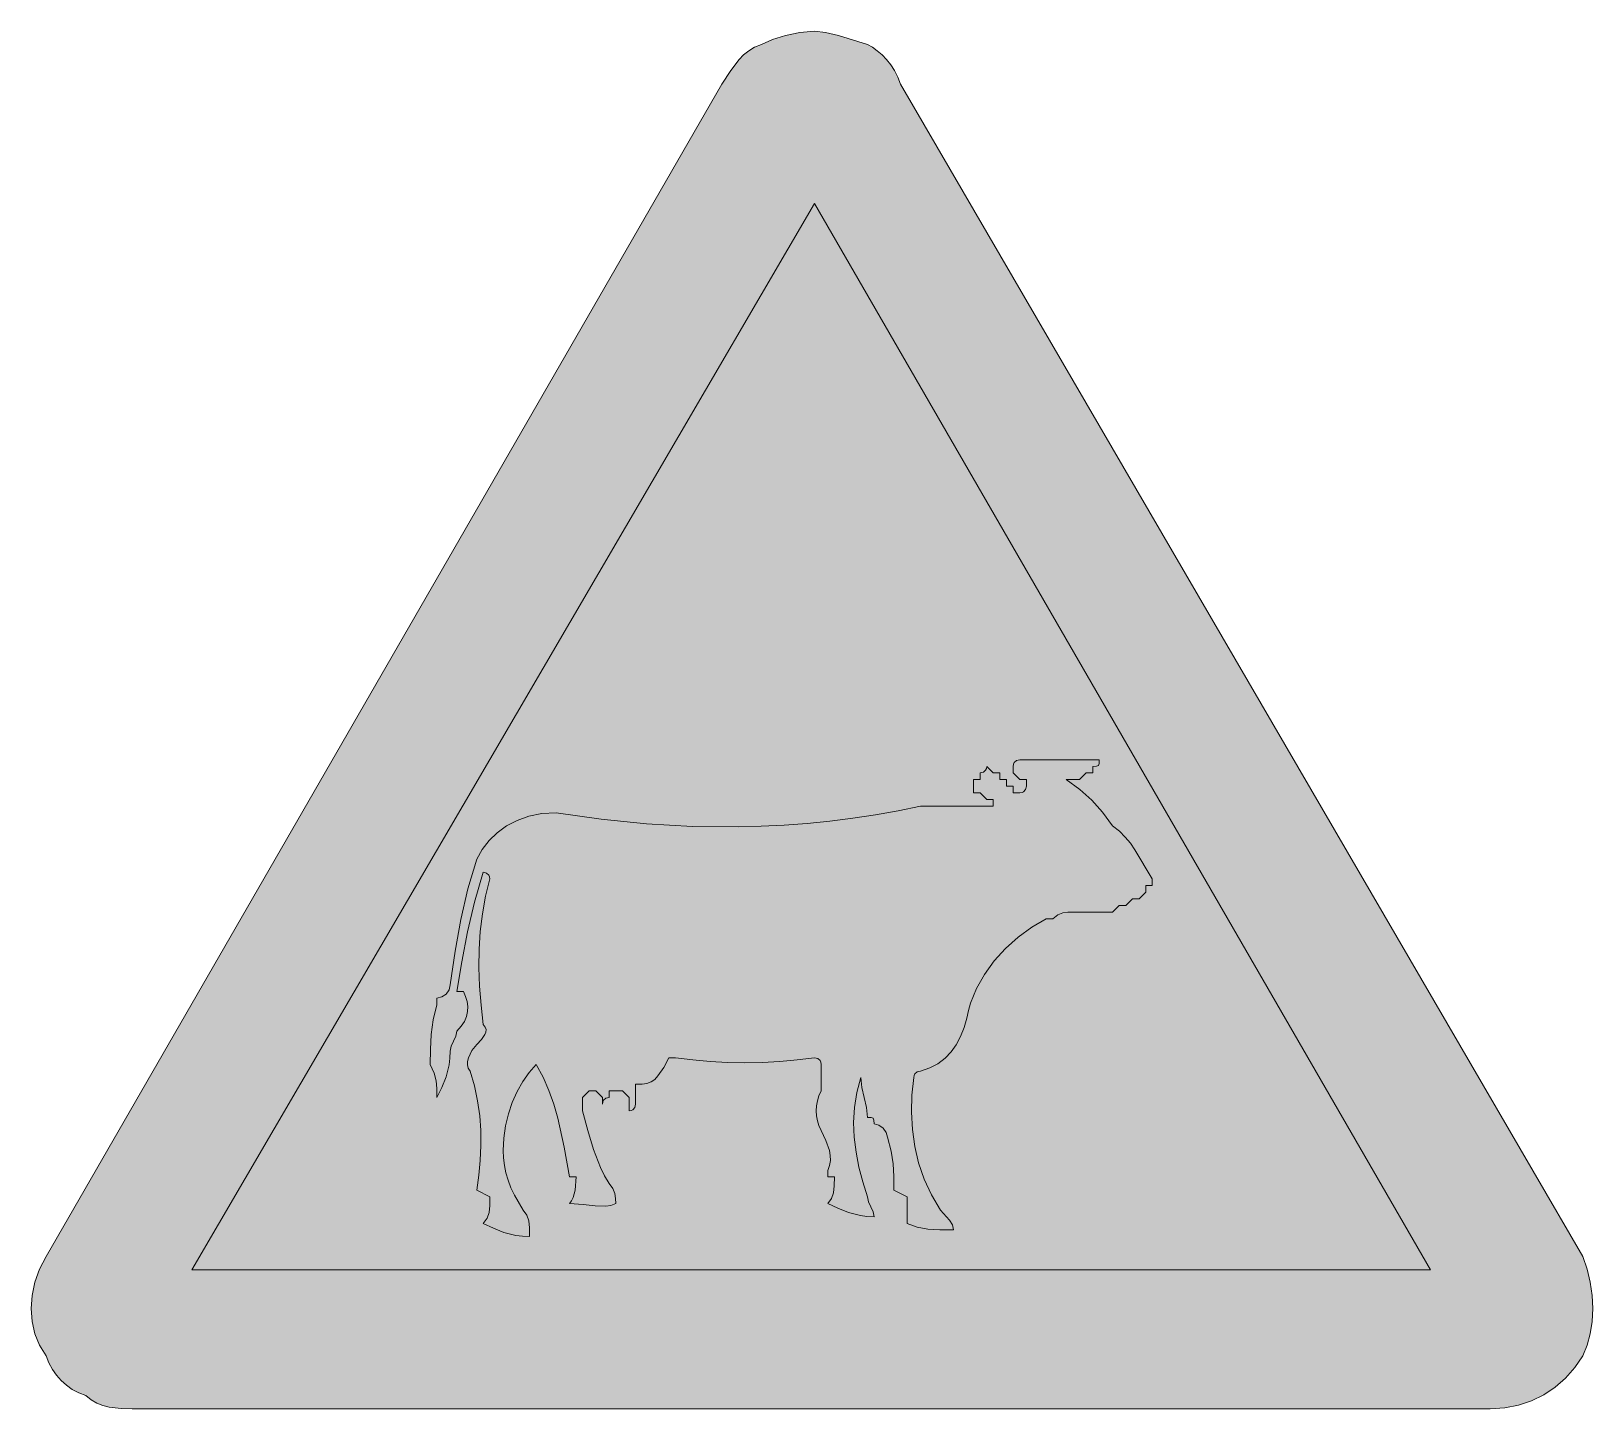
# Model space of a CAD drawing. Header units: metres. Extents: x 142 to 424, y 11 to 261.
import ezdxf

# ---------------------------------------------------------------- set-up
doc = ezdxf.new("R2010")
doc.units = ezdxf.units.M
for name, color, linetype, true_color in [('FILL_BLACK_000000', 7, 'Continuous', 0x000000), ('FILL_RED_FF0000', 7, 'Continuous', 0xff0000), ('FILL_WHITE_FFFFFF', 7, 'Continuous', 0xffffff)]:
    doc.layers.add(name, color=color, linetype=linetype, true_color=true_color)

msp = doc.modelspace()

# ---------------------------------------------------------------- hatches: boundary and pattern name
at = {"layer": 'FILL_BLACK_000000', "true_color": 0x000000}
h = msp.add_hatch(color=7, dxfattribs=at)
h.dxf.hatch_style = 1
h.paths.add_polyline_path([(243.87, 68.88), (242.67, 68.88), (241.47, 67.68), (241.47, 66.48), (241.47, 65.28), (242.39, 61.7), (243.42, 58.23), (244.68, 54.99), (245.42, 53.48), (246.27, 52.08), (246.96, 51.18), (247.32, 50.28), (247.45, 49.38), (247.47, 48.48), (246.57, 48.14), (245.65, 47.97), (243.72, 48.03), (241.56, 48.31), (239.07, 48.48), (239.47, 48.98), (239.76, 49.57), (240.12, 50.88), (240.27, 53.28), (239.07, 53.28), (238.13, 58.66), (236.97, 63.93), (236.23, 66.49), (235.36, 68.97), (234.31, 71.38), (233.07, 73.68), (231.78, 72.22), (230.61, 70.57), (229.59, 68.74), (228.72, 66.78), (228.02, 64.7), (227.5, 62.54), (227.18, 60.33), (227.07, 58.08), (227.13, 56.73), (227.29, 55.38), (227.58, 54.03), (227.97, 52.68), (228.48, 51.33), (229.1, 49.98), (230.67, 47.28), (231.36, 46.36), (231.72, 45.33), (231.85, 44.07), (231.87, 42.48), (230.57, 42.53), (229.38, 42.69), (227.22, 43.23), (225.29, 44), (223.47, 44.88), (224.16, 45.8), (224.52, 46.83), (224.65, 48.09), (224.67, 49.68), (222.27, 50.88), (222.66, 53.58), (222.93, 56.28), (223.05, 58.98), (223.02, 61.68), (222.82, 64.38), (222.44, 67.08), (221.86, 69.78), (221.07, 72.48), (220.73, 72.98), (220.58, 73.57), (220.61, 74.21), (220.77, 74.88), (221.41, 76.19), (222.27, 77.28), (223.13, 78.18), (223.77, 79.08), (223.93, 79.53), (223.96, 79.98), (223.81, 80.43), (223.47, 80.88), (223.08, 84.43), (222.81, 87.87), (222.69, 91.24), (222.72, 94.53), (222.92, 97.77), (223.3, 100.96), (223.88, 104.13), (224.67, 107.28), (224.62, 107.68), (224.48, 107.97), (224.07, 108.33), (223.47, 108.48), (221.88, 103.08), (220.62, 97.68), (219.59, 92.28), (218.67, 86.88), (219.87, 86.88), (220.26, 85.98), (220.53, 85.08), (220.65, 84.18), (220.62, 83.28), (220.42, 82.38), (220.04, 81.48), (219.46, 80.58), (218.67, 79.68), (218.48, 78.78), (218.07, 77.88), (217.66, 76.98), (217.47, 76.08), (217.42, 74.78), (217.26, 73.59), (216.72, 71.43), (215.95, 69.5), (215.07, 67.68), (215.05, 69.29), (214.92, 70.68), (214.56, 72.07), (213.87, 73.68), (213.89, 76.38), (214.02, 79.08), (214.38, 81.78), (215.07, 84.48), (215.07, 85.68), (215.95, 85.89), (216.72, 86.43), (217.26, 87.2), (217.47, 88.08), (218.39, 94.17), (219.42, 99.93), (220.68, 105.46), (222.27, 110.88), (223.28, 112.62), (224.52, 114.22), (225.98, 115.65), (227.67, 116.88), (229.58, 117.89), (231.72, 118.64), (234.08, 119.12), (236.67, 119.28), (244.82, 118.1), (253.06, 117.27), (261.35, 116.81), (269.67, 116.73), (273.83, 116.84), (277.99, 117.04), (282.14, 117.35), (286.28, 117.76), (290.41, 118.28), (294.52, 118.9), (298.61, 119.64), (302.67, 120.48), (308.67, 120.48), (313.47, 120.48), (314.67, 120.48), (315.87, 120.48), (315.87, 121.68), (314.67, 121.68), (313.47, 122.88), (312.27, 122.88), (312.27, 124.08), (312.27, 125.28), (313.47, 125.28), (313.47, 126.48), (314.07, 126.63), (314.48, 126.99), (314.62, 127.28), (314.67, 127.68), (315.87, 126.48), (317.07, 126.48), (317.07, 125.28), (318.27, 125.28), (318.27, 124.08), (319.47, 124.08), (319.47, 122.88), (320.67, 122.88), (321.07, 122.93), (321.36, 123.07), (321.72, 123.48), (321.87, 124.08), (321.87, 125.28), (320.67, 125.28), (319.47, 126.48), (319.47, 127.68), (319.52, 128.08), (319.66, 128.37), (320.07, 128.73), (320.67, 128.88), (321.87, 128.88), (324.27, 128.88), (325.47, 128.88), (326.67, 128.88), (331.47, 128.88), (332.67, 128.88), (333.87, 128.88), (335.07, 128.88), (335.05, 128.19), (334.92, 127.83), (334.56, 127.7), (333.87, 127.68), (333.87, 126.48), (332.67, 126.48), (331.47, 125.28), (330.27, 125.28), (329.07, 125.28), (331.56, 123.46), (333.72, 121.53), (335.65, 119.37), (337.47, 116.88), (338.71, 115.93), (339.78, 114.87), (340.7, 113.74), (341.52, 112.53), (344.67, 107.28), (344.67, 106.08), (343.47, 106.08), (343.47, 104.88), (342.27, 103.68), (341.07, 103.68), (339.87, 102.48), (338.67, 102.48), (337.47, 101.28), (335.07, 101.28), (330.27, 101.28), (329.37, 101.26), (328.47, 101.13), (327.57, 100.77), (326.67, 100.08), (325.47, 100.08), (322.83, 98.57), (320.35, 96.76), (318.07, 94.7), (316.02, 92.43), (314.26, 89.99), (312.81, 87.42), (311.74, 84.77), (311.35, 83.43), (311.07, 82.08), (310.56, 80.34), (309.93, 78.72), (309.15, 77.25), (308.22, 75.93), (307.12, 74.78), (305.84, 73.81), (304.36, 73.04), (302.67, 72.48), (302.07, 72.33), (301.66, 71.97), (301.52, 71.68), (301.47, 71.28), (301.13, 68.13), (301.04, 65), (301.2, 61.89), (301.62, 58.83), (302.33, 55.82), (303.33, 52.89), (304.64, 50.03), (306.27, 47.28), (307.92, 45.48), (308.46, 44.58), (308.67, 43.68), (306.18, 43.7), (304.02, 43.83), (302.09, 44.19), (300.27, 44.88), (300.27, 49.68), (297.87, 50.88), (297.85, 53.39), (297.72, 55.68), (297.36, 57.97), (296.67, 60.48), (296.46, 61.36), (295.92, 62.13), (295.15, 62.67), (294.27, 62.88), (294.25, 63.57), (294.12, 63.93), (293.76, 64.06), (293.07, 64.08), (292.88, 65.88), (292.47, 67.68), (292.06, 69.48), (291.87, 71.28), (291.13, 68.58), (290.71, 65.88), (290.56, 63.18), (290.67, 60.48), (291, 57.78), (291.53, 55.08), (292.23, 52.38), (293.07, 49.68), (293.26, 48.78), (293.67, 47.88), (294.08, 46.98), (294.27, 46.08), (292.97, 46.13), (291.78, 46.29), (289.62, 46.83), (287.69, 47.6), (285.87, 48.48), (286.56, 49.4), (286.92, 50.43), (287.05, 51.69), (287.07, 53.28), (285.87, 53.28), (285.87, 54.48), (286.21, 55.38), (286.36, 56.28), (286.33, 57.18), (286.17, 58.08), (285.53, 59.88), (284.67, 61.68), (284.28, 62.58), (284, 63.48), (283.83, 64.38), (283.77, 65.28), (283.83, 66.18), (284, 67.08), (284.28, 67.98), (284.67, 68.88), (284.67, 73.68), (284.62, 74.08), (284.48, 74.37), (284.07, 74.73), (283.47, 74.88), (280.32, 74.49), (277.17, 74.2), (274.02, 74.04), (270.87, 73.98), (267.72, 74.04), (264.57, 74.2), (261.42, 74.49), (258.27, 74.88), (257.07, 74.88), (256.15, 73.12), (255.12, 71.58), (254.53, 70.97), (253.86, 70.49), (253.12, 70.19), (252.27, 70.08), (251.07, 70.08), (251.07, 68.88), (251.07, 67.68), (251.07, 66.48), (250.92, 65.88), (250.56, 65.47), (250.27, 65.33), (249.87, 65.28), (249.87, 66.48), (249.87, 67.68), (248.67, 68.88), (247.47, 68.88), (246.27, 68.88), (246.27, 67.68), (245.67, 67.53), (245.26, 67.17), (245.12, 66.88), (245.07, 66.48), (245.07, 67.68), (243.87, 68.88)])
at = {"layer": 'FILL_RED_FF0000', "true_color": 0xff0000}
h = msp.add_hatch(color=7, dxfattribs=at)
h.dxf.hatch_style = 1
h.paths.add_polyline_path([(423.46, 36.58), (424.02, 34.21), (424.36, 31.81), (424.47, 29.43), (424.36, 27.1), (424.02, 24.87), (423.46, 22.79), (422.67, 20.88), (421.21, 18.74), (419.54, 16.85), (417.67, 15.21), (415.62, 13.83), (413.4, 12.74), (411.03, 11.94), (408.51, 11.45), (405.87, 11.28), (159.87, 11.28), (157.88, 11.32), (155.67, 11.58), (154.55, 11.87), (153.46, 12.29), (152.42, 12.89), (151.47, 13.68), (150.18, 14.19), (149, 14.8), (147.93, 15.54), (146.97, 16.38), (146.13, 17.34), (145.4, 18.4), (144.78, 19.59), (144.27, 20.88), (143.09, 22.79), (142.25, 24.87), (141.74, 27.1), (141.57, 29.43), (141.74, 31.81), (142.25, 34.21), (143.09, 36.58), (144.27, 38.88), (266.67, 251.28), (268.3, 253.75), (269.82, 255.78), (270.64, 256.62), (271.56, 257.35), (272.63, 257.97), (273.87, 258.48), (275.88, 259.36), (278.22, 260.13), (280.79, 260.67), (283.47, 260.88), (285.48, 260.67), (287.82, 260.13), (293.07, 258.48), (293.97, 257.97), (294.85, 257.35), (295.71, 256.62), (296.52, 255.78), (297.28, 254.82), (297.96, 253.75), (298.57, 252.57), (299.07, 251.28), (422.67, 38.88), (423.46, 36.58)])
at = {"layer": 'FILL_WHITE_FFFFFF', "true_color": 0xffffff}
h = msp.add_hatch(color=7, dxfattribs=at)
h.dxf.hatch_style = 1
h.paths.add_polyline_path([(283.47, 229.68), (395.07, 36.48), (170.67, 36.48), (283.47, 229.68)])

# ---------------------------------------------------------------- linework, layer by layer
at = {"layer": 'FILL_BLACK_000000', "lineweight": 0, "true_color": 0x000000}
msp.add_lwpolyline([(243.87, 68.88), (242.67, 68.88), (241.47, 67.68), (241.47, 66.48), (241.47, 65.28), (242.39, 61.7), (243.42, 58.23), (244.68, 54.99), (245.42, 53.48), (246.27, 52.08), (246.96, 51.18), (247.32, 50.28), (247.45, 49.38), (247.47, 48.48), (246.57, 48.14), (245.65, 47.97), (243.72, 48.03), (241.56, 48.31), (239.07, 48.48), (239.47, 48.98), (239.76, 49.57), (240.12, 50.88), (240.27, 53.28), (239.07, 53.28), (238.13, 58.66), (236.97, 63.93), (236.23, 66.49), (235.36, 68.97), (234.31, 71.38), (233.07, 73.68), (231.78, 72.22), (230.61, 70.57), (229.59, 68.74), (228.72, 66.78), (228.02, 64.7), (227.5, 62.54), (227.18, 60.33), (227.07, 58.08), (227.13, 56.73), (227.29, 55.38), (227.58, 54.03), (227.97, 52.68), (228.48, 51.33), (229.1, 49.98), (230.67, 47.28), (231.36, 46.36), (231.72, 45.33), (231.85, 44.07), (231.87, 42.48), (230.57, 42.53), (229.38, 42.69), (227.22, 43.23), (225.29, 44), (223.47, 44.88), (224.16, 45.8), (224.52, 46.83), (224.65, 48.09), (224.67, 49.68), (222.27, 50.88), (222.66, 53.58), (222.93, 56.28), (223.05, 58.98), (223.02, 61.68), (222.82, 64.38), (222.44, 67.08), (221.86, 69.78), (221.07, 72.48), (220.73, 72.98), (220.58, 73.57), (220.61, 74.21), (220.77, 74.88), (221.41, 76.19), (222.27, 77.28), (223.13, 78.18), (223.77, 79.08), (223.93, 79.53), (223.96, 79.98), (223.81, 80.43), (223.47, 80.88), (223.08, 84.43), (222.81, 87.87), (222.69, 91.24), (222.72, 94.53), (222.92, 97.77), (223.3, 100.96), (223.88, 104.13), (224.67, 107.28), (224.62, 107.68), (224.48, 107.97), (224.07, 108.33), (223.47, 108.48), (221.88, 103.08), (220.62, 97.68), (219.59, 92.28), (218.67, 86.88), (219.87, 86.88), (220.26, 85.98), (220.53, 85.08), (220.65, 84.18), (220.62, 83.28), (220.42, 82.38), (220.04, 81.48), (219.46, 80.58), (218.67, 79.68), (218.48, 78.78), (218.07, 77.88), (217.66, 76.98), (217.47, 76.08), (217.42, 74.78), (217.26, 73.59), (216.72, 71.43), (215.95, 69.5), (215.07, 67.68), (215.05, 69.29), (214.92, 70.68), (214.56, 72.07), (213.87, 73.68), (213.89, 76.38), (214.02, 79.08), (214.38, 81.78), (215.07, 84.48), (215.07, 85.68), (215.95, 85.89), (216.72, 86.43), (217.26, 87.2), (217.47, 88.08), (218.39, 94.17), (219.42, 99.93), (220.68, 105.46), (222.27, 110.88), (223.28, 112.62), (224.52, 114.22), (225.98, 115.65), (227.67, 116.88), (229.58, 117.89), (231.72, 118.64), (234.08, 119.12), (236.67, 119.28), (244.82, 118.1), (253.06, 117.27), (261.35, 116.81), (269.67, 116.73), (273.83, 116.84), (277.99, 117.04), (282.14, 117.35), (286.28, 117.76), (290.41, 118.28), (294.52, 118.9), (298.61, 119.64), (302.67, 120.48), (308.67, 120.48), (313.47, 120.48), (314.67, 120.48), (315.87, 120.48), (315.87, 121.68), (314.67, 121.68), (313.47, 122.88), (312.27, 122.88), (312.27, 124.08), (312.27, 125.28), (313.47, 125.28), (313.47, 126.48), (314.07, 126.63), (314.48, 126.99), (314.62, 127.28), (314.67, 127.68), (315.87, 126.48), (317.07, 126.48), (317.07, 125.28), (318.27, 125.28), (318.27, 124.08), (319.47, 124.08), (319.47, 122.88), (320.67, 122.88), (321.07, 122.93), (321.36, 123.07), (321.72, 123.48), (321.87, 124.08), (321.87, 125.28), (320.67, 125.28), (319.47, 126.48), (319.47, 127.68), (319.52, 128.08), (319.66, 128.37), (320.07, 128.73), (320.67, 128.88), (321.87, 128.88), (324.27, 128.88), (325.47, 128.88), (326.67, 128.88), (331.47, 128.88), (332.67, 128.88), (333.87, 128.88), (335.07, 128.88), (335.05, 128.19), (334.92, 127.83), (334.56, 127.7), (333.87, 127.68), (333.87, 126.48), (332.67, 126.48), (331.47, 125.28), (330.27, 125.28), (329.07, 125.28), (331.56, 123.46), (333.72, 121.53), (335.65, 119.37), (337.47, 116.88), (338.71, 115.93), (339.78, 114.87), (340.7, 113.74), (341.52, 112.53), (344.67, 107.28), (344.67, 106.08), (343.47, 106.08), (343.47, 104.88), (342.27, 103.68), (341.07, 103.68), (339.87, 102.48), (338.67, 102.48), (337.47, 101.28), (335.07, 101.28), (330.27, 101.28), (329.37, 101.26), (328.47, 101.13), (327.57, 100.77), (326.67, 100.08), (325.47, 100.08), (322.83, 98.57), (320.35, 96.76), (318.07, 94.7), (316.02, 92.43), (314.26, 89.99), (312.81, 87.42), (311.74, 84.77), (311.35, 83.43), (311.07, 82.08), (310.56, 80.34), (309.93, 78.72), (309.15, 77.25), (308.22, 75.93), (307.12, 74.78), (305.84, 73.81), (304.36, 73.04), (302.67, 72.48), (302.07, 72.33), (301.66, 71.97), (301.52, 71.68), (301.47, 71.28), (301.13, 68.13), (301.04, 65), (301.2, 61.89), (301.62, 58.83), (302.33, 55.82), (303.33, 52.89), (304.64, 50.03), (306.27, 47.28), (307.92, 45.48), (308.46, 44.58), (308.67, 43.68), (306.18, 43.7), (304.02, 43.83), (302.09, 44.19), (300.27, 44.88), (300.27, 49.68), (297.87, 50.88), (297.85, 53.39), (297.72, 55.68), (297.36, 57.97), (296.67, 60.48), (296.46, 61.36), (295.92, 62.13), (295.15, 62.67), (294.27, 62.88), (294.25, 63.57), (294.12, 63.93), (293.76, 64.06), (293.07, 64.08), (292.88, 65.88), (292.47, 67.68), (292.06, 69.48), (291.87, 71.28), (291.13, 68.58), (290.71, 65.88), (290.56, 63.18), (290.67, 60.48), (291, 57.78), (291.53, 55.08), (292.23, 52.38), (293.07, 49.68), (293.26, 48.78), (293.67, 47.88), (294.08, 46.98), (294.27, 46.08), (292.97, 46.13), (291.78, 46.29), (289.62, 46.83), (287.69, 47.6), (285.87, 48.48), (286.56, 49.4), (286.92, 50.43), (287.05, 51.69), (287.07, 53.28), (285.87, 53.28), (285.87, 54.48), (286.21, 55.38), (286.36, 56.28), (286.33, 57.18), (286.17, 58.08), (285.53, 59.88), (284.67, 61.68), (284.28, 62.58), (284, 63.48), (283.83, 64.38), (283.77, 65.28), (283.83, 66.18), (284, 67.08), (284.28, 67.98), (284.67, 68.88), (284.67, 73.68), (284.62, 74.08), (284.48, 74.37), (284.07, 74.73), (283.47, 74.88), (280.32, 74.49), (277.17, 74.2), (274.02, 74.04), (270.87, 73.98), (267.72, 74.04), (264.57, 74.2), (261.42, 74.49), (258.27, 74.88), (257.07, 74.88), (256.15, 73.12), (255.12, 71.58), (254.53, 70.97), (253.86, 70.49), (253.12, 70.19), (252.27, 70.08), (251.07, 70.08), (251.07, 68.88), (251.07, 67.68), (251.07, 66.48), (250.92, 65.88), (250.56, 65.47), (250.27, 65.33), (249.87, 65.28), (249.87, 66.48), (249.87, 67.68), (248.67, 68.88), (247.47, 68.88), (246.27, 68.88), (246.27, 67.68), (245.67, 67.53), (245.26, 67.17), (245.12, 66.88), (245.07, 66.48), (245.07, 67.68)], close=True, dxfattribs=at)
at = {"layer": 'FILL_RED_FF0000', "lineweight": 0, "true_color": 0xff0000}
msp.add_lwpolyline([(423.46, 36.58), (424.02, 34.21), (424.36, 31.81), (424.47, 29.43), (424.36, 27.1), (424.02, 24.87), (423.46, 22.79), (422.67, 20.88), (421.21, 18.74), (419.54, 16.85), (417.67, 15.21), (415.62, 13.83), (413.4, 12.74), (411.03, 11.94), (408.51, 11.45), (405.87, 11.28), (159.87, 11.28), (157.88, 11.32), (155.67, 11.58), (154.55, 11.87), (153.46, 12.29), (152.42, 12.89), (151.47, 13.68), (150.18, 14.19), (149, 14.8), (147.93, 15.54), (146.97, 16.38), (146.13, 17.34), (145.4, 18.4), (144.78, 19.59), (144.27, 20.88), (143.09, 22.79), (142.25, 24.87), (141.74, 27.1), (141.57, 29.43), (141.74, 31.81), (142.25, 34.21), (143.09, 36.58), (144.27, 38.88), (266.67, 251.28), (268.3, 253.75), (269.82, 255.78), (270.64, 256.62), (271.56, 257.35), (272.63, 257.97), (273.87, 258.48), (275.88, 259.36), (278.22, 260.13), (280.79, 260.67), (283.47, 260.88), (285.48, 260.67), (287.82, 260.13), (293.07, 258.48), (293.97, 257.97), (294.85, 257.35), (295.71, 256.62), (296.52, 255.78), (297.28, 254.82), (297.96, 253.75), (298.57, 252.57), (299.07, 251.28), (422.67, 38.88)], close=True, dxfattribs=at)
at = {"layer": 'FILL_WHITE_FFFFFF', "lineweight": 0, "true_color": 0xff0000}
msp.add_lwpolyline([(283.47, 229.68), (395.07, 36.48), (170.67, 36.48)], close=True, dxfattribs=at)

doc.saveas('drawing.dxf')
